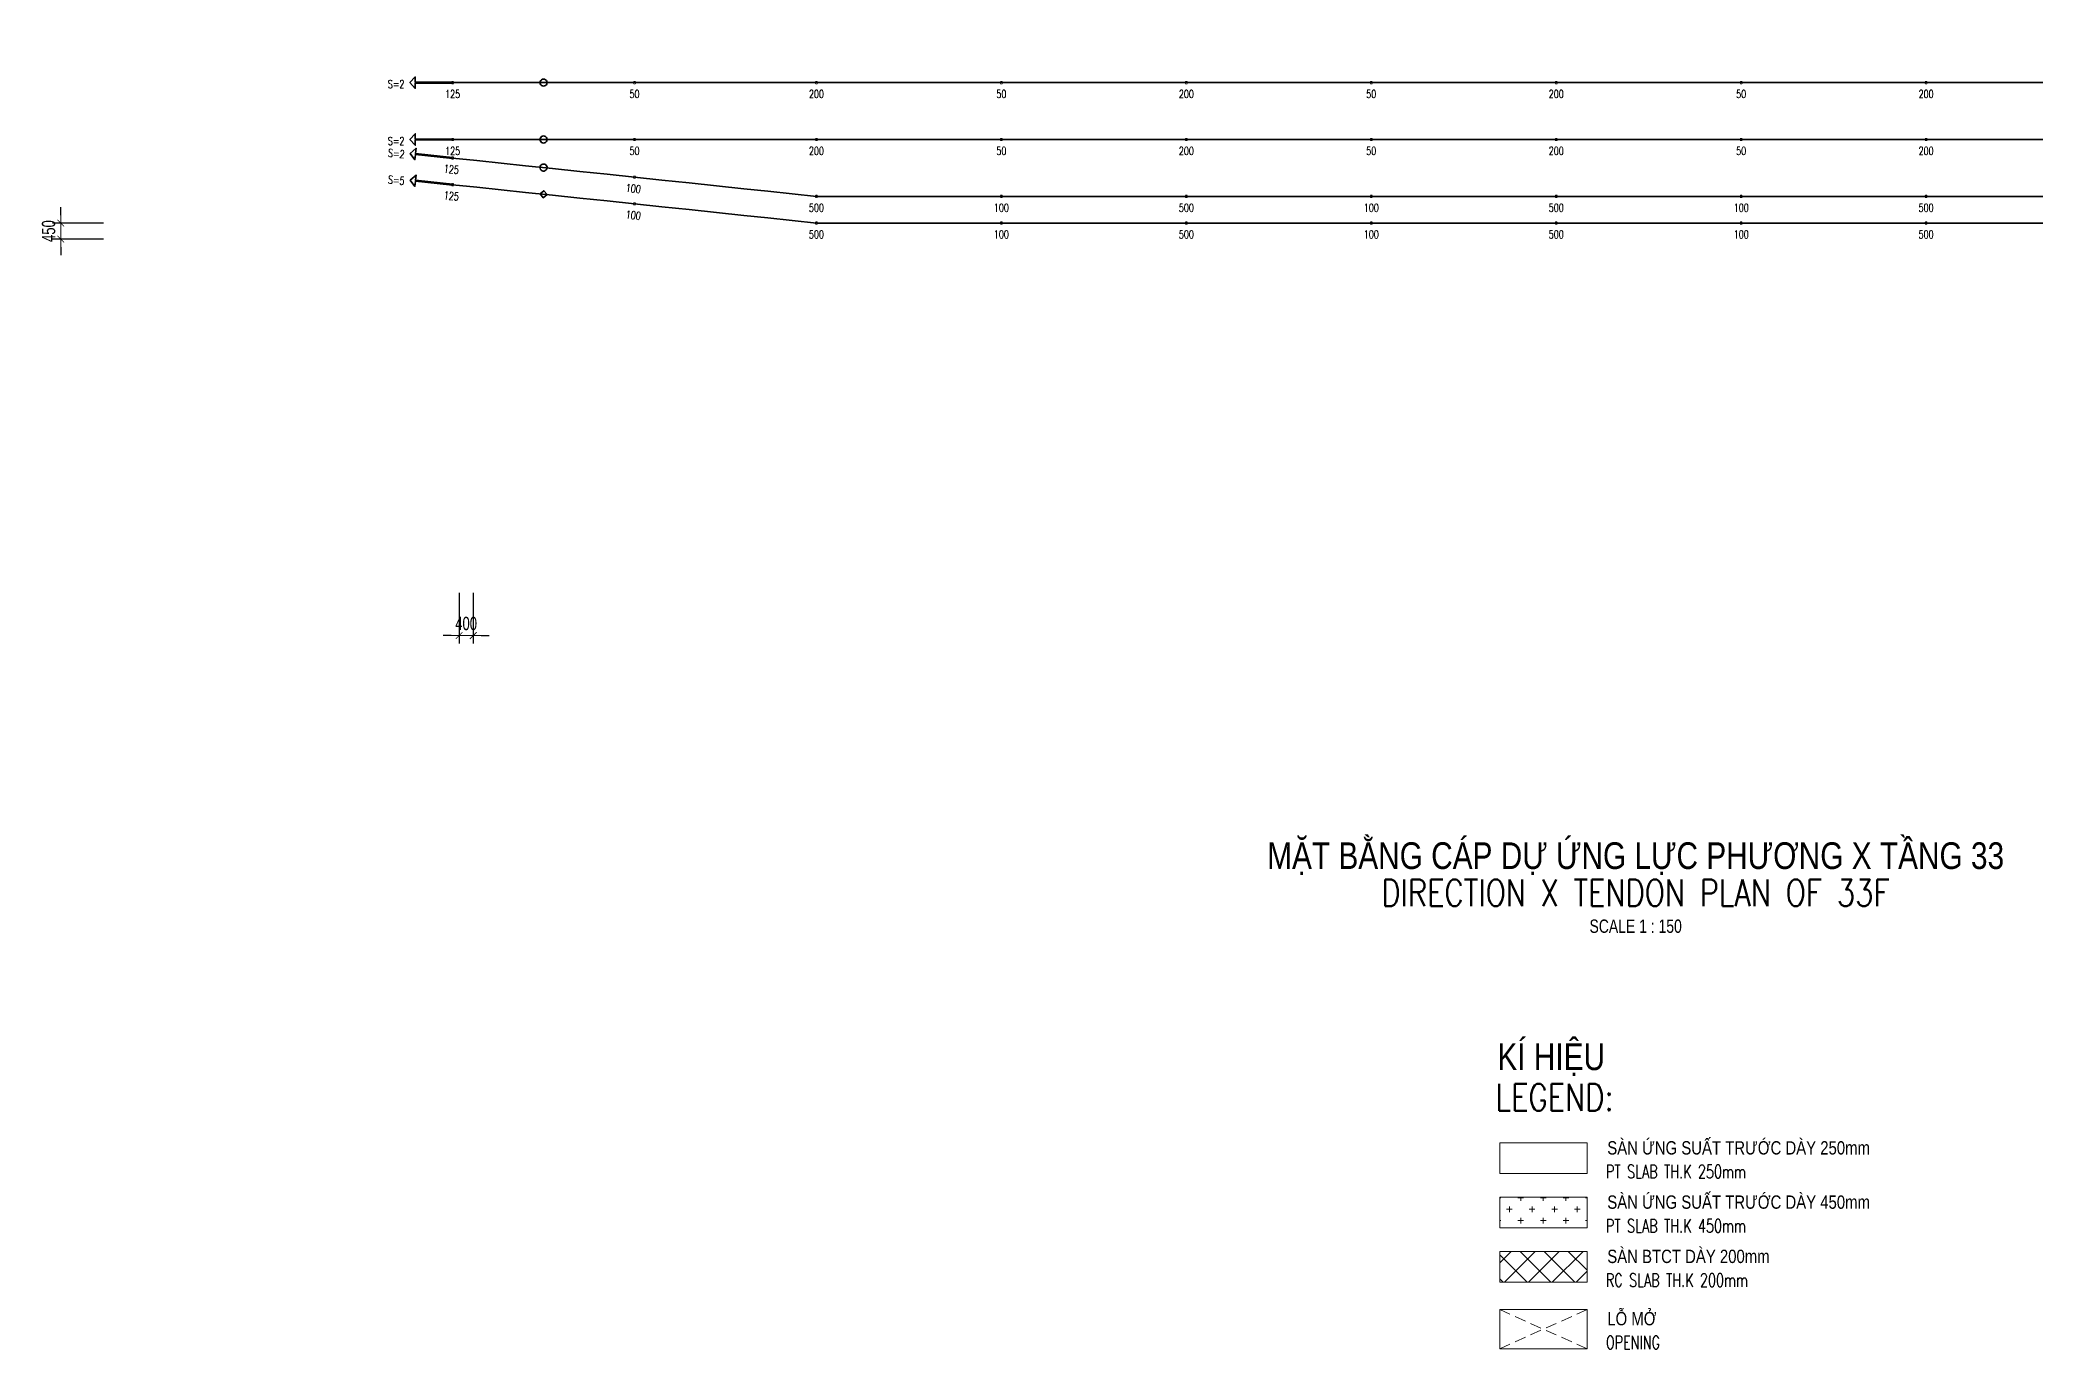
# Model space of a CAD drawing. Header units: millimetres. Extents: x 118516 to 587758, y -25561 to 50684.
# Drawn here: x 370816 to 426914, y -22764 to 14051 of the extents above; entities that cross this region are included whole.
import ezdxf
from ezdxf.enums import TextEntityAlignment as Align

# ---------------------------------------------------------------- set-up
doc = ezdxf.new("R2010")
doc.units = ezdxf.units.MM
doc.linetypes.add('DASHED2', pattern=[9.525, 6.35, -3.175])
doc.layers.get('Defpoints').update_dxf_attribs({"color": 151, "lineweight": 9})
doc.layers.add('Current plane_Column', color=7, linetype='Continuous', true_color=0x4b00ff)
for name, color, linetype, lineweight in [('NDC_S-TENDON', 6, 'Continuous', 35), ('NDC_S_ANNO', 7, 'Continuous', 20), ('NDC_S_DIM', 1, 'Continuous', 15), ('NDC_S_ENG TEXT', 2, 'Continuous', 20), ('NDC_S_ENG TITLE', 3, 'Continuous', 20), ('NDC_S_HATCH MATERIAL', 8, 'Continuous', 13), ('NDC_S_OPENING', 9, 'DASHED2', 13), ('NDC_S_SLAB', 2, 'Continuous', 20), ('NDC_S_TEXT SYMBOL', 7, 'Continuous', 20), ('NDC_S_VN TEXT', 7, 'Continuous', 20), ('NDC_S_VN TITLE', 6, 'Continuous', 35)]:
    doc.layers.add(name, color=color, linetype=linetype, lineweight=lineweight)
doc.styles.add('$0$NDC_EN TXT', font='romans.shx', dxfattribs={"width": 0.8})
doc.styles.add('NDC_ANNO', font='', dxfattribs={"width": 0.8})
doc.styles.add('NDC_DIM', font='', dxfattribs={"width": 0.75})
doc.styles.add('NDC_EN TXT', font='romans.shx', dxfattribs={"width": 0.8})
doc.styles.add('NDC_VIE TXT', font='arial.ttf', dxfattribs={"width": 0.8})
doc.styles.get('NDC_ANNO').set_extended_font_data('Dotum')
doc.styles.get('NDC_DIM').set_extended_font_data('Dotum')
doc.dimstyles.new('NDC_dim_150', dxfattribs={"dimscale": 150, "dimtxt": 2.5, "dimasz": 1.5, "dimexe": 1.5, "dimexo": 2.5, "dimgap": 1, "dimtad": 1, "dimdec": 0, "dimzin": 0, "dimdsep": 46, "dimtxsty": 'NDC_DIM', "dimblk": 'DIMMARK', "dimcen": 0.09, "dimdle": 1.2, "dimclrd": 1, "dimclre": 1, "dimclrt": 3, "dimadec": 0, "dimazin": 0, "dimtfac": 1, "dimtdec": 0, "dimtix": 1, "dimtofl": 0, "dimtmove": 0, "dimatfit": 3, "dimfxl": 8, "dimfxlon": 1, "dimtolj": 1, "dimtzin": 0, "dimarcsym": 0})

# ---------------------------------------------------------------- blocks, each defined once
blk = doc.blocks.new('DIMMARK')
at = {"layer": 'NDC_S_DIM', "color": 1}
blk.add_line((-1.5, 0), (1, 0), dxfattribs=at)
at = {"layer": 'NDC_S_DIM', "color": 2, "const_width": 0.1}
blk.add_lwpolyline([(-0.42, -0.42), (0.42, 0.42)], dxfattribs=at)
blk = doc.blocks.new('*D24')
at = {"layer": 'Defpoints', "color": 0, "ltscale": 100, "transparency": 16777216}
for p in [(371400, 8900), (387624, 8900), (387624, 8450)]:
    blk.add_point(p, dxfattribs=at)
at = {"layer": 'NDC_S_DIM', "color": 1, "lineweight": -2, "ltscale": 100, "transparency": 16777216}
for p, q in [((371400, 9125), (371400, 9350)), ((372600, 8900), (371175, 8900)), ((372600, 8450), (371175, 8450)), ((371400, 8225), (371400, 8000))]:
    blk.add_line(p, q, dxfattribs=at)
at = {"layer": 'NDC_S_DIM', "color": 1, "lineweight": -2, "ltscale": 100, "transparency": 16777216, "xscale": 225, "yscale": 225, "zscale": 225}
for p, rotation in [((371400, 8900), 270), ((371400, 8450), 90)]:
    blk.add_blockref('DIMMARK', p, dxfattribs=dict(at, rotation=rotation))
at = {"layer": 'NDC_S_DIM', "color": 3, "ltscale": 100, "transparency": 16777216, "insert": (371062, 8675), "char_height": 375, "attachment_point": 5, "rotation": 90, "style": 'NDC_DIM'}
blk.add_mtext('\\A1;450', dxfattribs=at)
blk = doc.blocks.new('*D30')
at = {"layer": 'Defpoints', "color": 0, "ltscale": 100, "transparency": 16777216}
for p in [(382600, 14051), (383000, 14051), (383000, -2700)]:
    blk.add_point(p, dxfattribs=at)
at = {"layer": 'NDC_S_DIM', "color": 1, "lineweight": -2, "ltscale": 100, "transparency": 16777216}
for p, q in [((382600, -1500), (382600, -2925)), ((383000, -1500), (383000, -2925)), ((382375, -2700), (382150, -2700)), ((383225, -2700), (383450, -2700))]:
    blk.add_line(p, q, dxfattribs=at)
at = {"layer": 'NDC_S_DIM', "color": 1, "lineweight": -2, "ltscale": 100, "transparency": 16777216, "xscale": 225, "yscale": 225, "zscale": 225}
blk.add_blockref('DIMMARK', (382600, -2700), dxfattribs=at)
at = {"layer": 'NDC_S_DIM', "color": 1, "lineweight": -2, "ltscale": 100, "transparency": 16777216, "xscale": 225, "yscale": 225, "zscale": 225, "rotation": 180}
blk.add_blockref('DIMMARK', (383000, -2700), dxfattribs=at)
at = {"layer": 'NDC_S_DIM', "color": 3, "ltscale": 100, "transparency": 16777216, "insert": (382800, -2362), "char_height": 375, "attachment_point": 5, "style": 'NDC_DIM'}
blk.add_mtext('\\A1;400', dxfattribs=at)
blk = doc.blocks.new('Drawing name_symbol')
at = {"layer": 'NDC_S_ENG TITLE', "style": 'NDC_EN TXT', "width": 0.8}
blk.add_attdef('SECTDET1', text='', height=5, dxfattribs=at).set_placement((0, 1.01), align=Align.CENTER)
at = {"layer": 'NDC_S_TEXT SYMBOL', "lineweight": 25, "style": 'NDC_ANNO', "width": 0.8}
blk.add_attdef('SSCALE', text='', height=2.5, dxfattribs=at).set_placement((0, -4), align=Align.CENTER)
at = {"layer": 'NDC_S_VN TITLE', "style": 'NDC_VIE TXT', "width": 0.8}
blk.add_attdef('SECTDET2', text='', height=5, dxfattribs=at).set_placement((0, 7.97), align=Align.CENTER)
blk = doc.blocks.new('HTB TDX')
at = {"layer": 'NDC_S-TENDON', "linetype": 'Continuous'}
for points, elevation in [([(-180, 3362), (-1230, 3362), (-1230, 3512), (-1380, 3350), (-1230, 3188), (-1230, 3338), (-180, 3338)], 3575), ([(2277, 3350), (2282, 3319), (2297, 3291), (2319, 3269), (2347, 3255), (2377, 3250), (2408, 3255), (2436, 3269), (2458, 3291), (2473, 3319), (2477, 3350), (2473, 3381), (2458, 3409), (2436, 3431), (2408, 3445), (2377, 3450), (2347, 3445), (2319, 3431), (2297, 3409), (2282, 3381), (2277, 3350)], 3532), ([(-180, 1762), (-1230, 1762), (-1230, 1912), (-1380, 1750), (-1230, 1588), (-1230, 1738), (-180, 1738)], 3575), ([(2277, 1750), (2282, 1719), (2297, 1691), (2319, 1669), (2347, 1655), (2377, 1650), (2408, 1655), (2436, 1669), (2458, 1691), (2473, 1719), (2477, 1750), (2473, 1781), (2458, 1809), (2436, 1831), (2408, 1845), (2377, 1850), (2347, 1845), (2319, 1831), (2297, 1809), (2282, 1781), (2277, 1750)], 3532), ([(-179, 1242), (-1223, 1353), (-1207, 1502), (-1373, 1356), (-1241, 1180), (-1225, 1329), (-181, 1218)], 3575), ([(-179, 492), (-1223, 603), (-1207, 752), (-1373, 606), (-1241, 430), (-1225, 579), (-181, 468)], 3575), ([(2278, 971), (2280, 940), (2291, 910), (2311, 886), (2337, 869), (2367, 861), (2398, 862), (2427, 874), (2452, 893), (2469, 920), (2477, 950), (2475, 981), (2464, 1010), (2444, 1035), (2418, 1052), (2388, 1060), (2357, 1058), (2328, 1047), (2303, 1027), (2286, 1001), (2278, 971)], 3359), ([(2278, 221), (2367, 111), (2477, 200), (2388, 310), (2278, 221)], 3359)]:
    blk.add_lwpolyline(points, close=True, dxfattribs=dict(at, elevation=elevation))
for points, elevation in [([(-140, 3350, 20, 20, 0), (-160, 3385, 20, 20, 0), (-200, 3385, 20, 20, 0), (-220, 3350, 20, 20, 0), (-200, 3315, 20, 20, 0), (-160, 3315, 20, 20, 0)], 3575), ([(-140, 3350, 20, 20, 0), (-160, 3385, 20, 20, 0), (-200, 3385, 20, 20, 0), (-220, 3350, 20, 20, 0), (-200, 3315, 20, 20, 0), (-160, 3315, 20, 20, 0)], 3575), ([(4975, 3350, 20, 20, 0), (4955, 3385, 20, 20, 0), (4915, 3385, 20, 20, 0), (4895, 3350, 20, 20, 0), (4915, 3315, 20, 20, 0), (4955, 3315, 20, 20, 0)], 3500), ([(4975, 3350, 20, 20, 0), (4955, 3385, 20, 20, 0), (4915, 3385, 20, 20, 0), (4895, 3350, 20, 20, 0), (4915, 3315, 20, 20, 0), (4955, 3315, 20, 20, 0)], 3500), ([(10090, 3350, 20, 20, 0), (10070, 3385, 20, 20, 0), (10030, 3385, 20, 20, 0), (10010, 3350, 20, 20, 0), (10030, 3315, 20, 20, 0), (10070, 3315, 20, 20, 0)], 3650), ([(10090, 3350, 20, 20, 0), (10070, 3385, 20, 20, 0), (10030, 3385, 20, 20, 0), (10010, 3350, 20, 20, 0), (10030, 3315, 20, 20, 0), (10070, 3315, 20, 20, 0)], 3650), ([(10090, 3350, 20, 20, 0), (10070, 3385, 20, 20, 0), (10030, 3385, 20, 20, 0), (10010, 3350, 20, 20, 0), (10030, 3315, 20, 20, 0), (10070, 3315, 20, 20, 0)], 3650), ([(10090, 3350, 20, 20, 0), (10070, 3385, 20, 20, 0), (10030, 3385, 20, 20, 0), (10010, 3350, 20, 20, 0), (10030, 3315, 20, 20, 0), (10070, 3315, 20, 20, 0)], 3650), ([(15290, 3350, 20, 20, 0), (15270, 3385, 20, 20, 0), (15230, 3385, 20, 20, 0), (15210, 3350, 20, 20, 0), (15230, 3315, 20, 20, 0), (15270, 3315, 20, 20, 0)], 3500), ([(15290, 3350, 20, 20, 0), (15270, 3385, 20, 20, 0), (15230, 3385, 20, 20, 0), (15210, 3350, 20, 20, 0), (15230, 3315, 20, 20, 0), (15270, 3315, 20, 20, 0)], 3500), ([(20490, 3350, 20, 20, 0), (20470, 3385, 20, 20, 0), (20430, 3385, 20, 20, 0), (20410, 3350, 20, 20, 0), (20430, 3315, 20, 20, 0), (20470, 3315, 20, 20, 0)], 3650), ([(20490, 3350, 20, 20, 0), (20470, 3385, 20, 20, 0), (20430, 3385, 20, 20, 0), (20410, 3350, 20, 20, 0), (20430, 3315, 20, 20, 0), (20470, 3315, 20, 20, 0)], 3650), ([(20490, 3350, 20, 20, 0), (20470, 3385, 20, 20, 0), (20430, 3385, 20, 20, 0), (20410, 3350, 20, 20, 0), (20430, 3315, 20, 20, 0), (20470, 3315, 20, 20, 0)], 3650), ([(20490, 3350, 20, 20, 0), (20470, 3385, 20, 20, 0), (20430, 3385, 20, 20, 0), (20410, 3350, 20, 20, 0), (20430, 3315, 20, 20, 0), (20470, 3315, 20, 20, 0)], 3650), ([(25690, 3350, 20, 20, 0), (25670, 3385, 20, 20, 0), (25630, 3385, 20, 20, 0), (25610, 3350, 20, 20, 0), (25630, 3315, 20, 20, 0), (25670, 3315, 20, 20, 0)], 3500), ([(25690, 3350, 20, 20, 0), (25670, 3385, 20, 20, 0), (25630, 3385, 20, 20, 0), (25610, 3350, 20, 20, 0), (25630, 3315, 20, 20, 0), (25670, 3315, 20, 20, 0)], 3500), ([(30890, 3350, 20, 20, 0), (30870, 3385, 20, 20, 0), (30830, 3385, 20, 20, 0), (30810, 3350, 20, 20, 0), (30830, 3315, 20, 20, 0), (30870, 3315, 20, 20, 0)], 3650), ([(30890, 3350, 20, 20, 0), (30870, 3385, 20, 20, 0), (30830, 3385, 20, 20, 0), (30810, 3350, 20, 20, 0), (30830, 3315, 20, 20, 0), (30870, 3315, 20, 20, 0)], 3650), ([(30890, 3350, 20, 20, 0), (30870, 3385, 20, 20, 0), (30830, 3385, 20, 20, 0), (30810, 3350, 20, 20, 0), (30830, 3315, 20, 20, 0), (30870, 3315, 20, 20, 0)], 3650), ([(30890, 3350, 20, 20, 0), (30870, 3385, 20, 20, 0), (30830, 3385, 20, 20, 0), (30810, 3350, 20, 20, 0), (30830, 3315, 20, 20, 0), (30870, 3315, 20, 20, 0)], 3650), ([(36090, 3350, 20, 20, 0), (36070, 3385, 20, 20, 0), (36030, 3385, 20, 20, 0), (36010, 3350, 20, 20, 0), (36030, 3315, 20, 20, 0), (36070, 3315, 20, 20, 0)], 3500), ([(36090, 3350, 20, 20, 0), (36070, 3385, 20, 20, 0), (36030, 3385, 20, 20, 0), (36010, 3350, 20, 20, 0), (36030, 3315, 20, 20, 0), (36070, 3315, 20, 20, 0)], 3500), ([(41290, 3350, 20, 20, 0), (41270, 3385, 20, 20, 0), (41230, 3385, 20, 20, 0), (41210, 3350, 20, 20, 0), (41230, 3315, 20, 20, 0), (41270, 3315, 20, 20, 0)], 3650), ([(41290, 3350, 20, 20, 0), (41270, 3385, 20, 20, 0), (41230, 3385, 20, 20, 0), (41210, 3350, 20, 20, 0), (41230, 3315, 20, 20, 0), (41270, 3315, 20, 20, 0)], 3650), ([(41290, 3350, 20, 20, 0), (41270, 3385, 20, 20, 0), (41230, 3385, 20, 20, 0), (41210, 3350, 20, 20, 0), (41230, 3315, 20, 20, 0), (41270, 3315, 20, 20, 0)], 3650), ([(41290, 3350, 20, 20, 0), (41270, 3385, 20, 20, 0), (41230, 3385, 20, 20, 0), (41210, 3350, 20, 20, 0), (41230, 3315, 20, 20, 0), (41270, 3315, 20, 20, 0)], 3650), ([(-140, 1750, 20, 20, 0), (-160, 1785, 20, 20, 0), (-200, 1785, 20, 20, 0), (-220, 1750, 20, 20, 0), (-200, 1715, 20, 20, 0), (-160, 1715, 20, 20, 0)], 3575), ([(-140, 1750, 20, 20, 0), (-160, 1785, 20, 20, 0), (-200, 1785, 20, 20, 0), (-220, 1750, 20, 20, 0), (-200, 1715, 20, 20, 0), (-160, 1715, 20, 20, 0)], 3575), ([(4975, 1750, 20, 20, 0), (4955, 1785, 20, 20, 0), (4915, 1785, 20, 20, 0), (4895, 1750, 20, 20, 0), (4915, 1715, 20, 20, 0), (4955, 1715, 20, 20, 0)], 3500), ([(4975, 1750, 20, 20, 0), (4955, 1785, 20, 20, 0), (4915, 1785, 20, 20, 0), (4895, 1750, 20, 20, 0), (4915, 1715, 20, 20, 0), (4955, 1715, 20, 20, 0)], 3500), ([(10090, 1750, 20, 20, 0), (10070, 1785, 20, 20, 0), (10030, 1785, 20, 20, 0), (10010, 1750, 20, 20, 0), (10030, 1715, 20, 20, 0), (10070, 1715, 20, 20, 0)], 3650), ([(10090, 1750, 20, 20, 0), (10070, 1785, 20, 20, 0), (10030, 1785, 20, 20, 0), (10010, 1750, 20, 20, 0), (10030, 1715, 20, 20, 0), (10070, 1715, 20, 20, 0)], 3650), ([(10090, 1750, 20, 20, 0), (10070, 1785, 20, 20, 0), (10030, 1785, 20, 20, 0), (10010, 1750, 20, 20, 0), (10030, 1715, 20, 20, 0), (10070, 1715, 20, 20, 0)], 3650), ([(10090, 1750, 20, 20, 0), (10070, 1785, 20, 20, 0), (10030, 1785, 20, 20, 0), (10010, 1750, 20, 20, 0), (10030, 1715, 20, 20, 0), (10070, 1715, 20, 20, 0)], 3650), ([(15290, 1750, 20, 20, 0), (15270, 1785, 20, 20, 0), (15230, 1785, 20, 20, 0), (15210, 1750, 20, 20, 0), (15230, 1715, 20, 20, 0), (15270, 1715, 20, 20, 0)], 3500), ([(15290, 1750, 20, 20, 0), (15270, 1785, 20, 20, 0), (15230, 1785, 20, 20, 0), (15210, 1750, 20, 20, 0), (15230, 1715, 20, 20, 0), (15270, 1715, 20, 20, 0)], 3500), ([(20490, 1750, 20, 20, 0), (20470, 1785, 20, 20, 0), (20430, 1785, 20, 20, 0), (20410, 1750, 20, 20, 0), (20430, 1715, 20, 20, 0), (20470, 1715, 20, 20, 0)], 3650), ([(20490, 1750, 20, 20, 0), (20470, 1785, 20, 20, 0), (20430, 1785, 20, 20, 0), (20410, 1750, 20, 20, 0), (20430, 1715, 20, 20, 0), (20470, 1715, 20, 20, 0)], 3650), ([(20490, 1750, 20, 20, 0), (20470, 1785, 20, 20, 0), (20430, 1785, 20, 20, 0), (20410, 1750, 20, 20, 0), (20430, 1715, 20, 20, 0), (20470, 1715, 20, 20, 0)], 3650), ([(20490, 1750, 20, 20, 0), (20470, 1785, 20, 20, 0), (20430, 1785, 20, 20, 0), (20410, 1750, 20, 20, 0), (20430, 1715, 20, 20, 0), (20470, 1715, 20, 20, 0)], 3650), ([(25690, 1750, 20, 20, 0), (25670, 1785, 20, 20, 0), (25630, 1785, 20, 20, 0), (25610, 1750, 20, 20, 0), (25630, 1715, 20, 20, 0), (25670, 1715, 20, 20, 0)], 3500), ([(25690, 1750, 20, 20, 0), (25670, 1785, 20, 20, 0), (25630, 1785, 20, 20, 0), (25610, 1750, 20, 20, 0), (25630, 1715, 20, 20, 0), (25670, 1715, 20, 20, 0)], 3500), ([(30890, 1750, 20, 20, 0), (30870, 1785, 20, 20, 0), (30830, 1785, 20, 20, 0), (30810, 1750, 20, 20, 0), (30830, 1715, 20, 20, 0), (30870, 1715, 20, 20, 0)], 3650), ([(30890, 1750, 20, 20, 0), (30870, 1785, 20, 20, 0), (30830, 1785, 20, 20, 0), (30810, 1750, 20, 20, 0), (30830, 1715, 20, 20, 0), (30870, 1715, 20, 20, 0)], 3650), ([(30890, 1750, 20, 20, 0), (30870, 1785, 20, 20, 0), (30830, 1785, 20, 20, 0), (30810, 1750, 20, 20, 0), (30830, 1715, 20, 20, 0), (30870, 1715, 20, 20, 0)], 3650), ([(30890, 1750, 20, 20, 0), (30870, 1785, 20, 20, 0), (30830, 1785, 20, 20, 0), (30810, 1750, 20, 20, 0), (30830, 1715, 20, 20, 0), (30870, 1715, 20, 20, 0)], 3650), ([(36090, 1750, 20, 20, 0), (36070, 1785, 20, 20, 0), (36030, 1785, 20, 20, 0), (36010, 1750, 20, 20, 0), (36030, 1715, 20, 20, 0), (36070, 1715, 20, 20, 0)], 3500), ([(36090, 1750, 20, 20, 0), (36070, 1785, 20, 20, 0), (36030, 1785, 20, 20, 0), (36010, 1750, 20, 20, 0), (36030, 1715, 20, 20, 0), (36070, 1715, 20, 20, 0)], 3500), ([(41290, 1750, 20, 20, 0), (41270, 1785, 20, 20, 0), (41230, 1785, 20, 20, 0), (41210, 1750, 20, 20, 0), (41230, 1715, 20, 20, 0), (41270, 1715, 20, 20, 0)], 3650), ([(41290, 1750, 20, 20, 0), (41270, 1785, 20, 20, 0), (41230, 1785, 20, 20, 0), (41210, 1750, 20, 20, 0), (41230, 1715, 20, 20, 0), (41270, 1715, 20, 20, 0)], 3650), ([(41290, 1750, 20, 20, 0), (41270, 1785, 20, 20, 0), (41230, 1785, 20, 20, 0), (41210, 1750, 20, 20, 0), (41230, 1715, 20, 20, 0), (41270, 1715, 20, 20, 0)], 3650), ([(41290, 1750, 20, 20, 0), (41270, 1785, 20, 20, 0), (41230, 1785, 20, 20, 0), (41210, 1750, 20, 20, 0), (41230, 1715, 20, 20, 0), (41270, 1715, 20, 20, 0)], 3650), ([(-140, 1230, 20, 20, 0), (-160, 1265, 20, 20, 0), (-200, 1265, 20, 20, 0), (-220, 1230, 20, 20, 0), (-200, 1196, 20, 20, 0), (-160, 1196, 20, 20, 0)], 3575), ([(-140, 1230, 20, 20, 0), (-160, 1265, 20, 20, 0), (-200, 1265, 20, 20, 0), (-220, 1230, 20, 20, 0), (-200, 1196, 20, 20, 0), (-160, 1196, 20, 20, 0)], 3575), ([(4975, 690, 20, 20, 0), (4955, 725, 20, 20, 0), (4915, 725, 20, 20, 0), (4895, 690, 20, 20, 0), (4915, 656, 20, 20, 0), (4955, 656, 20, 20, 0)], 3200), ([(4975, 690, 20, 20, 0), (4955, 725, 20, 20, 0), (4915, 725, 20, 20, 0), (4895, 690, 20, 20, 0), (4915, 656, 20, 20, 0), (4955, 656, 20, 20, 0)], 3200), ([(-140, 480, 20, 20, 0), (-160, 515, 20, 20, 0), (-200, 515, 20, 20, 0), (-220, 480, 20, 20, 0), (-200, 446, 20, 20, 0), (-160, 446, 20, 20, 0)], 3575), ([(-140, 480, 20, 20, 0), (-160, 515, 20, 20, 0), (-200, 515, 20, 20, 0), (-220, 480, 20, 20, 0), (-200, 446, 20, 20, 0), (-160, 446, 20, 20, 0)], 3575), ([(10090, 150, 20, 20, 0), (10070, 185, 20, 20, 0), (10030, 185, 20, 20, 0), (10010, 150, 20, 20, 0), (10030, 115, 20, 20, 0), (10070, 115, 20, 20, 0)], 3600), ([(10090, 150, 20, 20, 0), (10070, 185, 20, 20, 0), (10030, 185, 20, 20, 0), (10010, 150, 20, 20, 0), (10030, 115, 20, 20, 0), (10070, 115, 20, 20, 0)], 3600), ([(10090, 150, 20, 20, 0), (10070, 185, 20, 20, 0), (10030, 185, 20, 20, 0), (10010, 150, 20, 20, 0), (10030, 115, 20, 20, 0), (10070, 115, 20, 20, 0)], 3600), ([(10090, 150, 20, 20, 0), (10070, 185, 20, 20, 0), (10030, 185, 20, 20, 0), (10010, 150, 20, 20, 0), (10030, 115, 20, 20, 0), (10070, 115, 20, 20, 0)], 3600), ([(15290, 150, 20, 20, 0), (15270, 185, 20, 20, 0), (15230, 185, 20, 20, 0), (15210, 150, 20, 20, 0), (15230, 115, 20, 20, 0), (15270, 115, 20, 20, 0)], 3200), ([(15290, 150, 20, 20, 0), (15270, 185, 20, 20, 0), (15230, 185, 20, 20, 0), (15210, 150, 20, 20, 0), (15230, 115, 20, 20, 0), (15270, 115, 20, 20, 0)], 3200), ([(20490, 150, 20, 20, 0), (20470, 185, 20, 20, 0), (20430, 185, 20, 20, 0), (20410, 150, 20, 20, 0), (20430, 115, 20, 20, 0), (20470, 115, 20, 20, 0)], 3600), ([(20490, 150, 20, 20, 0), (20470, 185, 20, 20, 0), (20430, 185, 20, 20, 0), (20410, 150, 20, 20, 0), (20430, 115, 20, 20, 0), (20470, 115, 20, 20, 0)], 3600), ([(20490, 150, 20, 20, 0), (20470, 185, 20, 20, 0), (20430, 185, 20, 20, 0), (20410, 150, 20, 20, 0), (20430, 115, 20, 20, 0), (20470, 115, 20, 20, 0)], 3600), ([(20490, 150, 20, 20, 0), (20470, 185, 20, 20, 0), (20430, 185, 20, 20, 0), (20410, 150, 20, 20, 0), (20430, 115, 20, 20, 0), (20470, 115, 20, 20, 0)], 3600), ([(25690, 150, 20, 20, 0), (25670, 185, 20, 20, 0), (25630, 185, 20, 20, 0), (25610, 150, 20, 20, 0), (25630, 115, 20, 20, 0), (25670, 115, 20, 20, 0)], 3200), ([(25690, 150, 20, 20, 0), (25670, 185, 20, 20, 0), (25630, 185, 20, 20, 0), (25610, 150, 20, 20, 0), (25630, 115, 20, 20, 0), (25670, 115, 20, 20, 0)], 3200), ([(30890, 150, 20, 20, 0), (30870, 185, 20, 20, 0), (30830, 185, 20, 20, 0), (30810, 150, 20, 20, 0), (30830, 115, 20, 20, 0), (30870, 115, 20, 20, 0)], 3600), ([(30890, 150, 20, 20, 0), (30870, 185, 20, 20, 0), (30830, 185, 20, 20, 0), (30810, 150, 20, 20, 0), (30830, 115, 20, 20, 0), (30870, 115, 20, 20, 0)], 3600), ([(30890, 150, 20, 20, 0), (30870, 185, 20, 20, 0), (30830, 185, 20, 20, 0), (30810, 150, 20, 20, 0), (30830, 115, 20, 20, 0), (30870, 115, 20, 20, 0)], 3600), ([(30890, 150, 20, 20, 0), (30870, 185, 20, 20, 0), (30830, 185, 20, 20, 0), (30810, 150, 20, 20, 0), (30830, 115, 20, 20, 0), (30870, 115, 20, 20, 0)], 3600), ([(36090, 150, 20, 20, 0), (36070, 185, 20, 20, 0), (36030, 185, 20, 20, 0), (36010, 150, 20, 20, 0), (36030, 115, 20, 20, 0), (36070, 115, 20, 20, 0)], 3200), ([(36090, 150, 20, 20, 0), (36070, 185, 20, 20, 0), (36030, 185, 20, 20, 0), (36010, 150, 20, 20, 0), (36030, 115, 20, 20, 0), (36070, 115, 20, 20, 0)], 3200), ([(41290, 150, 20, 20, 0), (41270, 185, 20, 20, 0), (41230, 185, 20, 20, 0), (41210, 150, 20, 20, 0), (41230, 115, 20, 20, 0), (41270, 115, 20, 20, 0)], 3600), ([(41290, 150, 20, 20, 0), (41270, 185, 20, 20, 0), (41230, 185, 20, 20, 0), (41210, 150, 20, 20, 0), (41230, 115, 20, 20, 0), (41270, 115, 20, 20, 0)], 3600), ([(41290, 150, 20, 20, 0), (41270, 185, 20, 20, 0), (41230, 185, 20, 20, 0), (41210, 150, 20, 20, 0), (41230, 115, 20, 20, 0), (41270, 115, 20, 20, 0)], 3600), ([(41290, 150, 20, 20, 0), (41270, 185, 20, 20, 0), (41230, 185, 20, 20, 0), (41210, 150, 20, 20, 0), (41230, 115, 20, 20, 0), (41270, 115, 20, 20, 0)], 3600), ([(4975, -60, 20, 20, 0), (4955, -25, 20, 20, 0), (4915, -25, 20, 20, 0), (4895, -60, 20, 20, 0), (4915, -94, 20, 20, 0), (4955, -94, 20, 20, 0)], 3200), ([(4975, -60, 20, 20, 0), (4955, -25, 20, 20, 0), (4915, -25, 20, 20, 0), (4895, -60, 20, 20, 0), (4915, -94, 20, 20, 0), (4955, -94, 20, 20, 0)], 3200), ([(10090, -600, 20, 20, 0), (10070, -565, 20, 20, 0), (10030, -565, 20, 20, 0), (10010, -600, 20, 20, 0), (10030, -635, 20, 20, 0), (10070, -635, 20, 20, 0)], 3600), ([(10090, -600, 20, 20, 0), (10070, -565, 20, 20, 0), (10030, -565, 20, 20, 0), (10010, -600, 20, 20, 0), (10030, -635, 20, 20, 0), (10070, -635, 20, 20, 0)], 3600), ([(10090, -600, 20, 20, 0), (10070, -565, 20, 20, 0), (10030, -565, 20, 20, 0), (10010, -600, 20, 20, 0), (10030, -635, 20, 20, 0), (10070, -635, 20, 20, 0)], 3600), ([(10090, -600, 20, 20, 0), (10070, -565, 20, 20, 0), (10030, -565, 20, 20, 0), (10010, -600, 20, 20, 0), (10030, -635, 20, 20, 0), (10070, -635, 20, 20, 0)], 3600), ([(15290, -600, 20, 20, 0), (15270, -565, 20, 20, 0), (15230, -565, 20, 20, 0), (15210, -600, 20, 20, 0), (15230, -635, 20, 20, 0), (15270, -635, 20, 20, 0)], 3200), ([(15290, -600, 20, 20, 0), (15270, -565, 20, 20, 0), (15230, -565, 20, 20, 0), (15210, -600, 20, 20, 0), (15230, -635, 20, 20, 0), (15270, -635, 20, 20, 0)], 3200), ([(20490, -600, 20, 20, 0), (20470, -565, 20, 20, 0), (20430, -565, 20, 20, 0), (20410, -600, 20, 20, 0), (20430, -635, 20, 20, 0), (20470, -635, 20, 20, 0)], 3600), ([(20490, -600, 20, 20, 0), (20470, -565, 20, 20, 0), (20430, -565, 20, 20, 0), (20410, -600, 20, 20, 0), (20430, -635, 20, 20, 0), (20470, -635, 20, 20, 0)], 3600), ([(20490, -600, 20, 20, 0), (20470, -565, 20, 20, 0), (20430, -565, 20, 20, 0), (20410, -600, 20, 20, 0), (20430, -635, 20, 20, 0), (20470, -635, 20, 20, 0)], 3600), ([(20490, -600, 20, 20, 0), (20470, -565, 20, 20, 0), (20430, -565, 20, 20, 0), (20410, -600, 20, 20, 0), (20430, -635, 20, 20, 0), (20470, -635, 20, 20, 0)], 3600), ([(25690, -600, 20, 20, 0), (25670, -565, 20, 20, 0), (25630, -565, 20, 20, 0), (25610, -600, 20, 20, 0), (25630, -635, 20, 20, 0), (25670, -635, 20, 20, 0)], 3200), ([(25690, -600, 20, 20, 0), (25670, -565, 20, 20, 0), (25630, -565, 20, 20, 0), (25610, -600, 20, 20, 0), (25630, -635, 20, 20, 0), (25670, -635, 20, 20, 0)], 3200), ([(30890, -600, 20, 20, 0), (30870, -565, 20, 20, 0), (30830, -565, 20, 20, 0), (30810, -600, 20, 20, 0), (30830, -635, 20, 20, 0), (30870, -635, 20, 20, 0)], 3600), ([(30890, -600, 20, 20, 0), (30870, -565, 20, 20, 0), (30830, -565, 20, 20, 0), (30810, -600, 20, 20, 0), (30830, -635, 20, 20, 0), (30870, -635, 20, 20, 0)], 3600), ([(30890, -600, 20, 20, 0), (30870, -565, 20, 20, 0), (30830, -565, 20, 20, 0), (30810, -600, 20, 20, 0), (30830, -635, 20, 20, 0), (30870, -635, 20, 20, 0)], 3600), ([(30890, -600, 20, 20, 0), (30870, -565, 20, 20, 0), (30830, -565, 20, 20, 0), (30810, -600, 20, 20, 0), (30830, -635, 20, 20, 0), (30870, -635, 20, 20, 0)], 3600), ([(36090, -600, 20, 20, 0), (36070, -565, 20, 20, 0), (36030, -565, 20, 20, 0), (36010, -600, 20, 20, 0), (36030, -635, 20, 20, 0), (36070, -635, 20, 20, 0)], 3200), ([(36090, -600, 20, 20, 0), (36070, -565, 20, 20, 0), (36030, -565, 20, 20, 0), (36010, -600, 20, 20, 0), (36030, -635, 20, 20, 0), (36070, -635, 20, 20, 0)], 3200), ([(41290, -600, 20, 20, 0), (41270, -565, 20, 20, 0), (41230, -565, 20, 20, 0), (41210, -600, 20, 20, 0), (41230, -635, 20, 20, 0), (41270, -635, 20, 20, 0)], 3600), ([(41290, -600, 20, 20, 0), (41270, -565, 20, 20, 0), (41230, -565, 20, 20, 0), (41210, -600, 20, 20, 0), (41230, -635, 20, 20, 0), (41270, -635, 20, 20, 0)], 3600), ([(41290, -600, 20, 20, 0), (41270, -565, 20, 20, 0), (41230, -565, 20, 20, 0), (41210, -600, 20, 20, 0), (41230, -635, 20, 20, 0), (41270, -635, 20, 20, 0)], 3600), ([(41290, -600, 20, 20, 0), (41270, -565, 20, 20, 0), (41230, -565, 20, 20, 0), (41210, -600, 20, 20, 0), (41230, -635, 20, 20, 0), (41270, -635, 20, 20, 0)], 3600)]:
    blk.add_lwpolyline(points, format="xyseb", close=True, dxfattribs=dict(at, elevation=elevation))
for points in [[(-180, 3350, 3575), (502, 3350, 3572), (1184, 3350, 3562), (1866, 3350, 3545), (2889, 3350, 3520), (3912, 3350, 3505), (4935, 3350, 3500), (5958, 3350, 3510), (6981, 3350, 3540), (8004, 3350, 3590), (8686, 3350, 3623), (9368, 3350, 3643), (10050, 3350, 3650)], [(10050, 3350, 3650), (10743, 3350, 3643), (11437, 3350, 3623), (12130, 3350, 3590), (13170, 3350, 3540), (14210, 3350, 3510), (15250, 3350, 3500), (16290, 3350, 3510), (17330, 3350, 3540), (18370, 3350, 3590), (19063, 3350, 3623), (19757, 3350, 3643), (20450, 3350, 3650)], [(20450, 3350, 3650), (21143, 3350, 3643), (21837, 3350, 3623), (22530, 3350, 3590), (23570, 3350, 3540), (24610, 3350, 3510), (25650, 3350, 3500), (26690, 3350, 3510), (27730, 3350, 3540), (28770, 3350, 3590), (29463, 3350, 3623), (30157, 3350, 3643), (30850, 3350, 3650)], [(30850, 3350, 3650), (31543, 3350, 3643), (32237, 3350, 3623), (32930, 3350, 3590), (33710, 3350, 3551), (34490, 3350, 3522), (35270, 3350, 3506), (36050, 3350, 3500), (36830, 3350, 3506), (37610, 3350, 3522), (38390, 3350, 3551), (39170, 3350, 3590), (39863, 3350, 3623), (40557, 3350, 3643), (41250, 3350, 3650)], [(41250, 3350, 3650), (41943, 3350, 3643), (42637, 3350, 3623), (43330, 3350, 3590), (44110, 3350, 3551), (44890, 3350, 3522), (45670, 3350, 3506), (46450, 3350, 3500), (47230, 3350, 3506), (48010, 3350, 3522), (48790, 3350, 3551), (49570, 3350, 3590), (50263, 3350, 3623), (50957, 3350, 3643), (51650, 3350, 3650)], [(-180, 1750, 3575), (502, 1750, 3572), (1184, 1750, 3562), (1866, 1750, 3545), (2889, 1750, 3520), (3912, 1750, 3505), (4935, 1750, 3500), (5958, 1750, 3510), (6981, 1750, 3540), (8004, 1750, 3590), (8686, 1750, 3623), (9368, 1750, 3643), (10050, 1750, 3650)], [(10050, 1750, 3650), (10743, 1750, 3643), (11437, 1750, 3623), (12130, 1750, 3590), (13170, 1750, 3540), (14210, 1750, 3510), (15250, 1750, 3500), (16290, 1750, 3510), (17330, 1750, 3540), (18370, 1750, 3590), (19063, 1750, 3623), (19757, 1750, 3643), (20450, 1750, 3650)], [(20450, 1750, 3650), (21143, 1750, 3643), (21837, 1750, 3623), (22530, 1750, 3590), (23570, 1750, 3540), (24610, 1750, 3510), (25650, 1750, 3500), (26690, 1750, 3510), (27730, 1750, 3540), (28770, 1750, 3590), (29463, 1750, 3623), (30157, 1750, 3643), (30850, 1750, 3650)], [(30850, 1750, 3650), (31543, 1750, 3643), (32237, 1750, 3623), (32930, 1750, 3590), (33710, 1750, 3551), (34490, 1750, 3522), (35270, 1750, 3506), (36050, 1750, 3500), (36830, 1750, 3506), (37610, 1750, 3522), (38390, 1750, 3551), (39170, 1750, 3590), (39863, 1750, 3623), (40557, 1750, 3643), (41250, 1750, 3650)], [(41250, 1750, 3650), (41943, 1750, 3643), (42637, 1750, 3623), (43330, 1750, 3590), (44110, 1750, 3551), (44890, 1750, 3522), (45670, 1750, 3506), (46450, 1750, 3500), (47230, 1750, 3506), (48010, 1750, 3522), (48790, 1750, 3551), (49570, 1750, 3590), (50263, 1750, 3623), (50957, 1750, 3643), (51650, 1750, 3650)], [(-180, 1230, 3575), (502, 1158, 3558), (1184, 1086, 3508), (1866, 1014, 3425), (2633, 933, 3327), (3400, 852, 3256), (4168, 771, 3214), (4935, 690, 3200), (5702, 609, 3215), (6469, 528, 3260), (7237, 447, 3335), (8004, 366, 3440), (8686, 294, 3529), (9368, 222, 3582), (10050, 150, 3600)], [(-180, 480, 3575), (502, 408, 3558), (1184, 336, 3508), (1866, 264, 3425), (2633, 183, 3327), (3400, 102, 3256), (4168, 21, 3214), (4935, -60, 3200), (5702, -141, 3215), (6469, -222, 3260), (7237, -303, 3335), (8004, -384, 3440), (8686, -456, 3529), (9368, -528, 3582), (10050, -600, 3600)], [(10050, 150, 3600), (10743, 150, 3582), (11437, 150, 3529), (12130, 150, 3440), (13170, 150, 3307), (14210, 150, 3227), (15250, 150, 3200), (16290, 150, 3227), (17330, 150, 3307), (18370, 150, 3440), (19063, 150, 3529), (19757, 150, 3582), (20450, 150, 3600)], [(20450, 150, 3600), (21143, 150, 3582), (21837, 150, 3529), (22530, 150, 3440), (23570, 150, 3307), (24610, 150, 3227), (25650, 150, 3200), (26690, 150, 3227), (27730, 150, 3307), (28770, 150, 3440), (29463, 150, 3529), (30157, 150, 3582), (30850, 150, 3600)], [(30850, 150, 3600), (31543, 150, 3582), (32237, 150, 3529), (32930, 150, 3440), (33710, 150, 3335), (34490, 150, 3260), (35270, 150, 3215), (36050, 150, 3200), (36830, 150, 3215), (37610, 150, 3260), (38390, 150, 3335), (39170, 150, 3440), (39863, 150, 3529), (40557, 150, 3582), (41250, 150, 3600)], [(41250, 150, 3600), (41943, 150, 3582), (42637, 150, 3529), (43330, 150, 3440), (44110, 150, 3335), (44890, 150, 3260), (45670, 150, 3215), (46450, 150, 3200), (47230, 150, 3215), (48010, 150, 3260), (48790, 150, 3335), (49570, 150, 3440), (50263, 150, 3529), (50957, 150, 3582), (51650, 150, 3600)], [(10050, -600, 3600), (10743, -600, 3582), (11437, -600, 3529), (12130, -600, 3440), (13170, -600, 3307), (14210, -600, 3227), (15250, -600, 3200), (16290, -600, 3227), (17330, -600, 3307), (18370, -600, 3440), (19063, -600, 3529), (19757, -600, 3582), (20450, -600, 3600)], [(20450, -600, 3600), (21143, -600, 3582), (21837, -600, 3529), (22530, -600, 3440), (23570, -600, 3307), (24610, -600, 3227), (25650, -600, 3200), (26690, -600, 3227), (27730, -600, 3307), (28770, -600, 3440), (29463, -600, 3529), (30157, -600, 3582), (30850, -600, 3600)], [(30850, -600, 3600), (31543, -600, 3582), (32237, -600, 3529), (32930, -600, 3440), (33710, -600, 3335), (34490, -600, 3260), (35270, -600, 3215), (36050, -600, 3200), (36830, -600, 3215), (37610, -600, 3260), (38390, -600, 3335), (39170, -600, 3440), (39863, -600, 3529), (40557, -600, 3582), (41250, -600, 3600)], [(41250, -600, 3600), (41943, -600, 3582), (42637, -600, 3529), (43330, -600, 3440), (44110, -600, 3335), (44890, -600, 3260), (45670, -600, 3215), (46450, -600, 3200), (47230, -600, 3215), (48010, -600, 3260), (48790, -600, 3335), (49570, -600, 3440), (50263, -600, 3529), (50957, -600, 3582), (51650, -600, 3600)]]:
    blk.add_polyline3d(points, dxfattribs=at)
at = {"layer": 'NDC_S_ANNO', "linetype": 'Continuous', "char_height": 225, "attachment_point": 5, "line_spacing_factor": 0.75, "style": 'NDC_ANNO'}
for s, insert, rotation in [('\\FSTANDARD.shx;S=2', (-1768, 3307, 3700), 0), ('\\FSTANDARD.shx;S=2', (-1768, 1707, 3700), 0), ('\\FSTANDARD.shx;S=2', (-1763, 1355, 3700), 353.9716), ('\\FSTANDARD.shx;S=5', (-1763, 605, 3700), 353.9716), ('\\FSTANDARD.shx;125', (-214, 912, 3575), 353.9716), ('\\FSTANDARD.shx;125', (-214, 162, 3575), 353.9716), ('\\FSTANDARD.shx;100', (4901, 372, 3200), 353.9716), ('\\FSTANDARD.shx;100', (4901, -378, 3200), 353.9716)]:
    blk.add_mtext(s, dxfattribs=dict(at, insert=insert, rotation=rotation))
for s, insert in [('\\FSTANDARD.shx;125', (-180, 3030, 3575)), ('\\FSTANDARD.shx;50', (4935, 3030, 3500)), ('\\FSTANDARD.shx;200', (10050, 3030, 3650)), ('\\FSTANDARD.shx;50', (15250, 3030, 3500)), ('\\FSTANDARD.shx;200', (20450, 3030, 3650)), ('\\FSTANDARD.shx;50', (25650, 3030, 3500)), ('\\FSTANDARD.shx;200', (30850, 3030, 3650)), ('\\FSTANDARD.shx;50', (36050, 3030, 3500)), ('\\FSTANDARD.shx;200', (41250, 3030, 3650)), ('\\FSTANDARD.shx;125', (-180, 1430, 3575)), ('\\FSTANDARD.shx;50', (4935, 1430, 3500)), ('\\FSTANDARD.shx;200', (10050, 1430, 3650)), ('\\FSTANDARD.shx;50', (15250, 1430, 3500)), ('\\FSTANDARD.shx;200', (20450, 1430, 3650)), ('\\FSTANDARD.shx;50', (25650, 1430, 3500)), ('\\FSTANDARD.shx;200', (30850, 1430, 3650)), ('\\FSTANDARD.shx;50', (36050, 1430, 3500)), ('\\FSTANDARD.shx;200', (41250, 1430, 3650)), ('\\FSTANDARD.shx;500', (10050, -170, 3600)), ('\\FSTANDARD.shx;100', (15250, -170, 3200)), ('\\FSTANDARD.shx;500', (20450, -170, 3600)), ('\\FSTANDARD.shx;100', (25650, -170, 3200)), ('\\FSTANDARD.shx;500', (30850, -170, 3600)), ('\\FSTANDARD.shx;100', (36050, -170, 3200)), ('\\FSTANDARD.shx;500', (41250, -170, 3600)), ('\\FSTANDARD.shx;500', (10050, -920, 3600)), ('\\FSTANDARD.shx;100', (15250, -920, 3200)), ('\\FSTANDARD.shx;500', (20450, -920, 3600)), ('\\FSTANDARD.shx;100', (25650, -920, 3200)), ('\\FSTANDARD.shx;500', (30850, -920, 3600)), ('\\FSTANDARD.shx;100', (36050, -920, 3200)), ('\\FSTANDARD.shx;500', (41250, -920, 3600))]:
    blk.add_mtext(s, dxfattribs=dict(at, insert=insert))

msp = doc.modelspace()

# ---------------------------------------------------------------- hatches: boundary and pattern name
at = {"layer": 'NDC_S_HATCH MATERIAL', "ltscale": 100}
h = msp.add_hatch(dxfattribs=at)
h.set_pattern_fill('CROSS', color=256, scale=50)
h.set_pattern_definition([(0, (207902.12, -10259.27), (317.5, 317.5), [158.75, -476.25]), (90, (207981.5, -10338.65), (-317.5, 317.5), [158.75, -476.25])])
h.paths.add_polyline_path([(411860, -18490.2), (411860, -19354.3), (414318.3, -19354.3), (414318.3, -18490.2)])
h = msp.add_hatch(dxfattribs=at)
h.set_pattern_fill('ANSI37', color=256, scale=150)
h.set_pattern_definition([(45, (215979.95, -16184.8), (-336.7596, 336.7596), []), (135, (215979.95, -16184.8), (-336.7596, -336.7596), [])])
h.paths.add_polyline_path([(411860, -20016.2), (411860, -20880.3), (414318.3, -20880.3), (414318.3, -20016.2)])

# ---------------------------------------------------------------- linework, layer by layer
at = {"layer": 'NDC_S_OPENING', "ltscale": 50}
for p, q in [((411860, -21649.7), (414318.3, -22757.9)), ((411860, -22757.9), (414318.3, -21649.7))]:
    msp.add_line(p, q, dxfattribs=at)
at = {"layer": 'NDC_S_SLAB'}
for points in [[(411860, -16964.2), (414318.3, -16964.2), (414318.3, -17828.3), (411860, -17828.3)], [(411860, -18490.2), (414318.3, -18490.2), (414318.3, -19354.3), (411860, -19354.3)], [(411860, -20016.2), (414318.3, -20016.2), (414318.3, -20880.3), (411860, -20880.3)], [(411860, -21649.7), (414318.3, -21649.7), (414318.3, -22757.9), (411860, -22757.9)]]:
    msp.add_lwpolyline(points, close=True, dxfattribs=at)

# ---------------------------------------------------------------- block references
at = {"layer": 'Current plane_Column'}
msp.add_blockref('HTB TDX', (382600, 9500), dxfattribs=at)
at = {"layer": 'NDC_S_ANNO', "xscale": 150, "yscale": 150, "zscale": 150}
msp.add_blockref('Drawing name_symbol', (415683.2, -10459.1), dxfattribs=at).add_auto_attribs({'SECTDET1': 'DIRECTION X TENDON PLAN OF 33F', 'SECTDET2': 'MẶT BẰNG CÁP DỰ ỨNG LỰC PHƯƠNG X TẦNG 33', 'SSCALE': 'SCALE 1 : 150'})

# ---------------------------------------------------------------- texts
at = {"layer": 'NDC_S_ENG TEXT', "style": '$0$NDC_EN TXT'}
for s, height, width, p in [('LEGEND:', 750, 0.8, (411745.5, -16059.5)), ('PT SLAB TH.K 250mm', 375, 0.7, (414847.1, -17961)), ('PT SLAB TH.K 450mm', 375, 0.7, (414847.1, -19487)), ('RC SLAB TH.K 200mm', 375, 0.7, (414847.1, -21013)), ('OPENING', 375, 0.7, (414847.1, -22764.4))]:
    msp.add_text(s, height=height, dxfattribs=dict(at, width=width)).set_placement(p)
at = {"layer": 'NDC_S_VN TEXT', "style": 'NDC_VIE TXT', "width": 0.8}
msp.add_text('KÍ HIỆU', height=750, dxfattribs=at).set_placement((411795.8, -14168.4), align=Align.TOP_LEFT)
for s, p in [('SÀN ỨNG SUẤT TRƯỚC DÀY 250mm', (414885.4, -17292.2)), ('SÀN ỨNG SUẤT TRƯỚC DÀY 450mm', (414885.4, -18818.2)), ('SÀN BTCT DÀY 200mm', (414885.4, -20344.2)), ('LỖ MỞ', (414885.4, -22095.6))]:
    msp.add_text(s, height=375, dxfattribs=at).set_placement(p)

# ---------------------------------------------------------------- dimensions: what is measured, and where the dimension line sits
at = {"layer": 'NDC_S_DIM', "ltscale": 100}
dim = msp.add_linear_dim(base=(383000, -2700), p1=(382600, 14051.1), p2=(383000, 14051.1), dimstyle='NDC_dim_150', dxfattribs=at)
dim.commit()
dim.dimension.update_dxf_attribs({"geometry": '*D30', "text_midpoint": (382800, -2362.2)})
dim = msp.add_linear_dim(base=(371400, 8900), p1=(387624, 8450), p2=(387624, 8900), angle=90, dimstyle='NDC_dim_150', dxfattribs=at)
dim.commit()
dim.dimension.update_dxf_attribs({"geometry": '*D24', "text_midpoint": (371062.2, 8675)})

doc.saveas('drawing.dxf')
